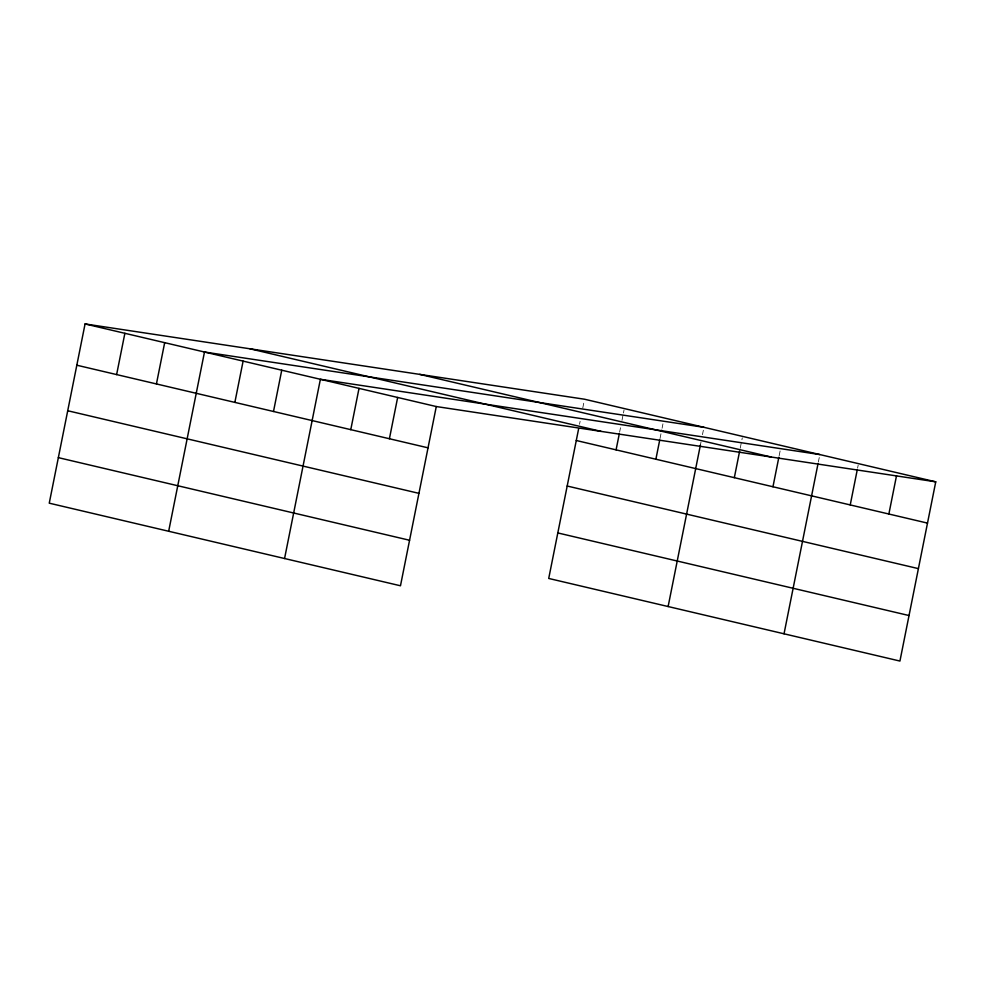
<?xml version="1.0" encoding="UTF-8"?>
<svg xmlns="http://www.w3.org/2000/svg" width="985" height="985" viewBox="0 0 985 985"><rect width="100%" height="100%" fill="white"/><g stroke="black" fill="none" stroke-linecap="round" stroke-linejoin="round"><path stroke-width="0.74" stroke-dasharray="4.92 3.69" d="M579.525 424.276L580.116 421.334M582.763 408.061L584.228 400.698M619.614 432.169L620.501 427.749M621.978 420.373L623.16 414.476M623.456 412.998L624.034 410.055M660.012 438.584L661.785 429.743M662.08 428.266L662.954 423.846M700.409 444.998L701 442.043M702.465 434.68L703.352 430.26M740.228 448.187L742.284 437.869M779.147 455.796L780.329 449.899M818.375 461.94L819.261 457.52M857.603 468.072L858.181 465.129"/><path stroke-width="1.48" d="M935.75 481.825L584.524 399.221L85.067 323.942L49.25 503.175L400.476 585.779L436.281 406.546L935.75 481.825L899.933 661.058L548.719 578.454L578.638 428.709M116.624 374.583L124.873 333.299M156.43 383.941L164.68 342.657M168.669 531.26L204.486 352.027L703.943 427.305M234.861 402.397L243.11 361.113M273.498 411.484L281.747 370.2M284.567 558.52L320.384 379.287L819.852 454.565M350.771 429.657L359.02 388.373M389.407 438.744L397.657 397.46M616.081 449.862L619.331 433.646M655.887 459.219L659.716 440.061M668.125 606.538L700.409 444.998M734.33 477.676L739.636 451.13M772.966 486.762L778.852 457.274M784.035 633.798L818.079 463.418M850.227 504.936L857.307 469.55M888.864 514.022L896.522 475.693M419.708 374.374L770.923 456.978M249.882 348.776L601.109 431.393M85.067 323.942L436.281 406.546M576.274 440.504L927.501 523.109M76.818 365.213L428.032 447.83M567.188 486.024L918.402 568.628M67.719 410.745L418.945 493.35M557.806 532.934L909.032 615.539M58.349 457.643L409.563 540.26"/></g></svg>
